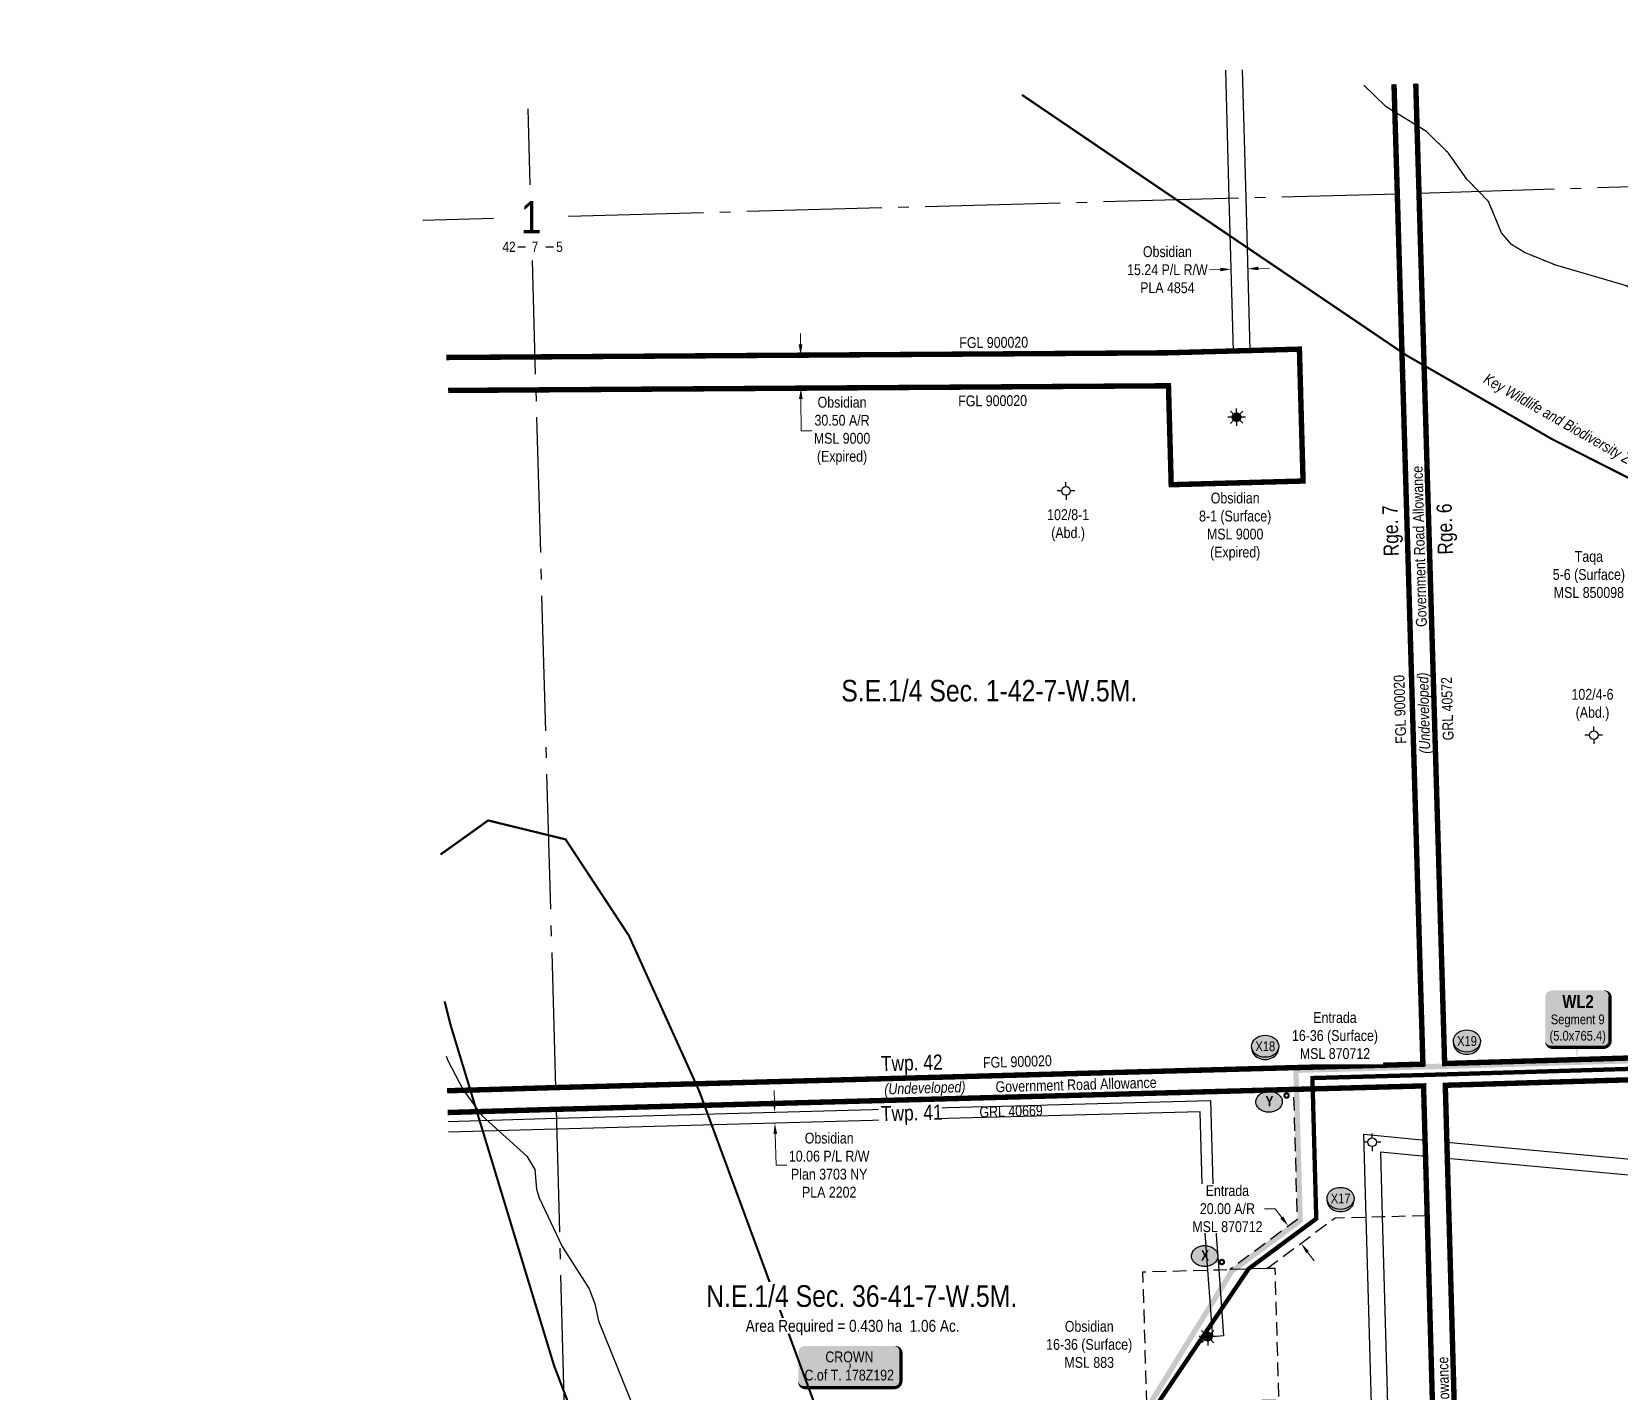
# Model space of a CAD drawing. Extents: x 632269 to 650517, y 5825252 to 5832959.
# Drawn here: x 643349 to 644818, y 5827547 to 5828805 of the extents above; entities that cross this region are included whole.
import ezdxf
from ezdxf.enums import TextEntityAlignment as Align

# ---------------------------------------------------------------- set-up
doc = ezdxf.new("R2010")
doc.units = 0
doc.header["$LTSCALE"] = 5
doc.header["$PDMODE"] = 35
doc.header["$PDSIZE"] = 10
for name, pattern in [('CENTERLINEX3', [5, 2.5, -1, 0.5, -1]), ('DASHDOT2', [12.7, 6.35, -3.175, 0, -3.175]), ('foc-ACCESSROAD', [3.75, 2.5, -1.25]), ('foc-QUARTERLINE', [33, 25, -3, 2, -3]), ('foc-WHEELTRACKS', [2, 0.4, -1.6])]:
    doc.linetypes.add(name, pattern=pattern)
doc.layers.get('Defpoints').update_dxf_attribs({"color": 9})
for name, color, linetype in [('10', 1, 'Continuous'), ('9', 3, 'Continuous'), ('AS-ROADS', 254, 'Continuous'), ('AS-WILDLIFE', 131, 'DASHDOT2'), ('C-RW', 13, 'Continuous'), ('C-SYMBOL', 7, 'Continuous'), ('C-WS', 13, 'foc-ACCESSROAD'), ('C-WS-S', 8, 'Continuous'), ('CG-NOTES', 7, 'Continuous'), ('D-TXT', 6, 'Continuous'), ('F-RW', 190, 'Continuous'), ('F-WS', 190, 'foc-ACCESSROAD'), ('F-WS-S', 8, 'Continuous'), ('GRL', 7, 'Continuous'), ('L-AREAREQUIRED', 7, 'Continuous'), ('L-ROAD-T', 7, 'Continuous'), ('L-SEC', 7, 'Continuous'), ('L-SECLBL', 7, 'Continuous'), ('L-SECQ', 8, 'foc-QUARTERLINE'), ('P-CROSSINGS', 250, 'Continuous'), ('P-PROPOSED-WL1', 10, 'Continuous'), ('P-STATION', 7, 'Continuous'), ('T-WATER', 160, 'Continuous'), ('T-WATER-P3', 160, 'foc-WHEELTRACKS')]:
    doc.layers.add(name, color=color, linetype=linetype)
doc.layers.add('AS-TRAPPER BOUNDARY', color=7, linetype='CENTERLINEX3', true_color=0xb85c00, transparency=0.6)
doc.layers.add('AS-TRAPPER-T', color=7, linetype='Continuous', true_color=0xc26100)
doc.layers.add('P-PROPOSED-WL4', color=7, linetype='Continuous', true_color=0x5b5bc8)
for name, color, linetype, lineweight in [('C-AR-T', 13, 'Continuous', 9), ('C-RW-T', 13, 'Continuous', 9), ('C-WS-T', 13, 'Continuous', 9), ('F-AR-T', 190, 'Continuous', 9), ('F-RW-T', 190, 'Continuous', 9), ('F-WS-T', 190, 'Continuous', 9), ('T-TEXT', 48, 'Continuous', 18)]:
    doc.layers.add(name, color=color, linetype=linetype, lineweight=lineweight)
doc.styles.add('100L', font='ARIALN.TTF', dxfattribs={"height": 11})
doc.styles.add('175L', font='ARIALN.TTF', dxfattribs={"height": 20})
doc.styles.add('240', font='ARIALN.TTF', dxfattribs={"height": 30})
doc.styles.add('80', font='ARIALN.TTF', dxfattribs={"height": 10})
doc.styles.add('80CG', font='ARIALN.TTF', dxfattribs={"height": 10})
doc.styles.add('80L', font='ARIALN.TTF', dxfattribs={"height": 10})
doc.styles.add('80LS', font='ARIALNI.TTF', dxfattribs={"height": 10})
doc.styles.add('BOLD', font='ARIALNB.TTF')
doc.styles.add('Crossing', font='ARIALN.TTF', dxfattribs={"height": 10})
doc.styles.add('foc-LtypeFont', font='ARIALN.TTF', dxfattribs={"height": 7.35})
doc.styles.add('SIMPLEX', font='ARIALN.TTF')
doc.linetypes.add('foc-TOPO-flowdirection-NOLINE', pattern='A,0,[">",foc-LtypeFont,S=0.3,R=0,X=0,Y=-0.945],-20,[">",foc-LtypeFont,S=0.3,R=0,X=0,Y=-0.945],0', length=20)
doc.dimstyles.new('Compass 5 000', dxfattribs={"dimscale": 5, "dimtxt": 9, "dimasz": 2, "dimexe": 0.2, "dimexo": 0.0625, "dimgap": 0.5, "dimtad": 0, "dimtih": 1, "dimtoh": 1, "dimzin": 0, "dimdsep": 46, "dimtxsty": '80CG', "dimcen": 0.1, "dimse1": 1, "dimse2": 1, "dimclrd": 256, "dimclrt": 256, "dimaunit": 1, "dimadec": 4, "dimazin": 0, "dimtfac": 0.06, "dimtofl": 0, "dimtmove": 0, "dimatfit": 1, "dimfxl": 0.2, "dimtolj": 1, "dimtzin": 0, "dimlwd": -1, "dimarcsym": 0})

# ---------------------------------------------------------------- blocks, each defined once
blk = doc.blocks.new('L-SECLBL')
at = {"layer": '9', "color": 7}
for p, q in [((-5.1, -27.8), (-12.3, -27.8)), ((20.7, -27.8), (13.5, -27.8))]:
    blk.add_line(p, q, dxfattribs=at)
at = {"layer": '10', "color": 2, "style": 'SIMPLEX'}
blk.add_attdef('SEC', text='', height=30, dxfattribs=at).set_placement((0, 0), align=Align.MIDDLE)
at = {"layer": '10', "color": 5, "style": '80L'}
blk.add_attdef('TWP', text='', height=9.5, dxfattribs=at).set_placement((-14.4, -27.4), align=Align.MIDDLE_RIGHT)
blk.add_attdef('RGE', text='', height=9.5, dxfattribs=at).set_placement((3.6, -27.4), align=Align.MIDDLE_CENTER)
blk.add_attdef('MER', text='', height=9.5, dxfattribs=at).set_placement((23.2, -27.4), align=Align.MIDDLE_LEFT)
blk = doc.blocks.new('*D521')
at = {"layer": 'C-AR-T', "transparency": 16777216}
for p, q in [((644059.8, 5828516.2), (644059.7, 5828526.2)), ((644060.1, 5828465.7), (644060.3, 5828436.2)), ((644060.3, 5828436.2), (644070.3, 5828436.2))]:
    blk.add_line(p, q, dxfattribs=at)
for points in [[(644061.5, 5828516.2), (644058.1, 5828516.2), (644059.9, 5828506.2)], [(644061.8, 5828465.7), (644058.4, 5828465.7), (644060.1, 5828475.7)]]:
    blk.add_solid(points, dxfattribs=at)
at = {"layer": 'Defpoints', "color": 0, "transparency": 16777216}
for p in [(644059.3, 5828506.2), (644059.5, 5828475.7), (644060.1, 5828475.7)]:
    blk.add_point(p, dxfattribs=at)
at = {"layer": 'C-AR-T', "transparency": 16777216, "insert": (644098.2, 5828436.2), "char_height": 10, "attachment_point": 5, "style": '80CG'}
blk.add_mtext('\\A1;Obsidian\\P30.50 A/R\\PMSL 9000\\P(Expired)', dxfattribs=at)
blk = doc.blocks.new('*D536')
at = {"layer": 'Defpoints', "color": 0, "transparency": 16777216}
for p in [(644500, 5827693), (644512, 5827676.9), (644522.8, 5827684.9)]:
    blk.add_point(p, dxfattribs=at)
at = {"layer": 'F-AR-T', "transparency": 16777216}
for p, q in [((644498.9, 5827717), (644488.9, 5827717)), ((644504.9, 5827709), (644498.9, 5827717)), ((644528.7, 5827676.8), (644534.7, 5827668.8))]:
    blk.add_line(p, q, dxfattribs=at)
for points in [[(644506.2, 5827710), (644503.5, 5827708), (644510.8, 5827701)], [(644530.1, 5827677.8), (644527.4, 5827675.9), (644522.8, 5827684.9)]]:
    blk.add_solid(points, dxfattribs=at)
at = {"layer": 'F-AR-T', "transparency": 16777216, "insert": (644454.6, 5827717), "char_height": 10, "attachment_point": 5, "style": '80CG', "bg_fill": 3, "box_fill_scale": 1.1, "bg_fill_color": 256, "bg_fill_true_color": 13158600, "bg_fill_transparency": 0}
blk.add_mtext('\\A1;Entrada\\P20.00 A/R\\PMSL 870712', dxfattribs=at)
blk = doc.blocks.new('*D577')
at = {"layer": 'C-RW-T', "transparency": 16777216}
for p, q in [((644035.6, 5827816.2), (644035.3, 5827826.2)), ((644036.4, 5827786.1), (644037.2, 5827757.2)), ((644037.2, 5827757.2), (644047.2, 5827757.2))]:
    blk.add_line(p, q, dxfattribs=at)
for points in [[(644037.3, 5827816.2), (644033.9, 5827816.1), (644035.9, 5827806.2)], [(644038.1, 5827786.2), (644034.8, 5827786.1), (644036.1, 5827796.1)]]:
    blk.add_solid(points, dxfattribs=at)
at = {"layer": 'Defpoints', "color": 0, "transparency": 16777216}
for p in [(644048.6, 5827806.5), (644036.1, 5827796.1), (644048.9, 5827796.5)]:
    blk.add_point(p, dxfattribs=at)
at = {"layer": 'C-RW-T', "transparency": 16777216, "insert": (644086.3, 5827757.2), "char_height": 10, "attachment_point": 5, "style": '80CG'}
blk.add_mtext('\\A1;Obsidian\\P10.06 P/L R/W\\PPlan 3703 NY\\PPLA 2202', dxfattribs=at)
blk = doc.blocks.new('*D579')
at = {"layer": 'C-RW-T', "transparency": 16777216}
for p, q in [((644448.1, 5828585.4), (644438.1, 5828585.2)), ((644483.4, 5828586.4), (644493.4, 5828586.7))]:
    blk.add_line(p, q, dxfattribs=at)
for points in [[(644448.1, 5828587.1), (644448.2, 5828583.8), (644458.1, 5828585.7)], [(644483.3, 5828588.1), (644483.4, 5828584.8), (644473.4, 5828586.1)]]:
    blk.add_solid(points, dxfattribs=at)
at = {"layer": 'Defpoints', "color": 0, "transparency": 16777216}
for p in [(644458.1, 5828585.7), (644458.2, 5828583.5), (644473.4, 5828583.9)]:
    blk.add_point(p, dxfattribs=at)
at = {"layer": 'C-RW-T', "transparency": 16777216, "insert": (644399.1, 5828585.2), "char_height": 10, "attachment_point": 5, "style": '80CG'}
blk.add_mtext('\\A1;Obsidian\\P15.24 P/L R/W\\PPLA 4854', dxfattribs=at)
blk = doc.blocks.new('*D680')
at = {"layer": 'Defpoints', "color": 0, "transparency": 16777216}
for p in [(644603.1, 5827523.6), (644588.1, 5827523.2), (644588.7, 5827504.2)]:
    blk.add_point(p, dxfattribs=at)
at = {"layer": 'F-RW-T', "transparency": 16777216}
for p, q in [((644578.7, 5827503.9), (644568.7, 5827503.6)), ((644613.7, 5827504.9), (644623.7, 5827505.2))]:
    blk.add_line(p, q, dxfattribs=at)
for points in [[(644578.6, 5827505.6), (644578.7, 5827502.3), (644588.7, 5827504.2)], [(644613.6, 5827506.6), (644613.7, 5827503.3), (644603.7, 5827504.6)]]:
    blk.add_solid(points, dxfattribs=at)
at = {"layer": 'F-RW-T', "transparency": 16777216, "insert": (644529.6, 5827503.6), "char_height": 10, "attachment_point": 5, "style": '80CG'}
blk.add_mtext('\\A1;Entrada\\P15.00 P/L R/W\\PPlan 882 0623\\PPLA 870891', dxfattribs=at)
blk = doc.blocks.new('GAS')
h = blk.add_hatch(color=255)
h.dxf.hatch_style = 1
edge = h.paths.add_edge_path()
edge.add_arc((0, 0), 0.9, 0, 360)
for p, q in [((-0.81, 0), (-1.62, 0)), ((-0.57, 0.57), (-1.14, 1.14)), ((0, 0.81), (0, 1.62)), ((0.57, 0.57), (1.14, 1.14)), ((1.62, 0), (0.81, 0)), ((-0.57, -0.57), (-1.14, -1.14)), ((0, -0.81), (0, -1.62)), ((1.14, -1.14), (0.57, -0.57))]:
    blk.add_line(p, q)
blk.add_circle((0, 0), 0.8)
blk = doc.blocks.new('GABD')
for p, q in [((-0.81, 0), (-1.62, 0)), ((0, 0.81), (0, 1.62)), ((1.62, 0), (0.81, 0)), ((0, -0.81), (0, -1.62))]:
    blk.add_line(p, q)
blk.add_circle((0, 0), 0.8)
blk = doc.blocks.new('label_road_undeveloped')
at = {"layer": 'L-ROAD-T', "style": '80L'}
blk.add_text('Government Road Allowance', height=10, dxfattribs=at).set_placement((0, 0), align=Align.MIDDLE_CENTER)
at = {"layer": 'T-TEXT', "style": '80LS'}
blk.add_text('(Undeveloped)', height=10, dxfattribs=at).set_placement((-154.2, 0), align=Align.MIDDLE_CENTER)
blk = doc.blocks.new('*U735')
h = blk.add_hatch(color=254)
edge = h.paths.add_edge_path()
edge.add_line((-24, -34.1), (24, -34.1))
edge.add_arc((24, -28.1), 6, 270, 360)
edge.add_line((30, -28.1), (30, 12.5))
edge.add_arc((24, 12.5), 6, 0, 90)
edge.add_line((24, 18.5), (-24, 18.5))
edge.add_arc((-24, 12.5), 6, 90, 180)
edge.add_line((-30, 12.5), (-30, -28.1))
edge.add_arc((-24, -28.1), 6, 180, 270)
at = {"layer": 'P-PROPOSED-WL4', "flags": 128}
blk.add_lwpolyline([(-24, -34.1, 3, 3, 0), (24, -34.1, 3, 3, 0.414214), (30, -28.1, 3, 3, 0), (30, 12.5, 3, 0, 0.414214), (24, 18.5, 0, 0, 0), (-24, 18.5, 0, 0, 0.414214), (-30, 12.5, 0, 0, 0), (-30, -28.1, 0, 3, 0.414214)], format="xyseb", close=True, dxfattribs=at)
blk.add_lwpolyline([(-0.8, -45.5, 0, 7.5, 0), (0, 0, 0, 0, 0)], format="xyseb", dxfattribs=at)
at = {"layer": 'P-PROPOSED-WL4'}
for tag, p, height, style in [('TEMP_AREA_W1_001', (-9.2, 2.2), 12, 'BOLD'), ('ENTER_TEXT_001', (-30.7, -12.9), 9, '80')]:
    blk.add_attdef(tag, p, '', height=height, dxfattribs=dict(at, style=style))
blk = doc.blocks.new('AA')
at = {"const_width": 4}
blk.add_lwpolyline([(-1, 0, 1), (1, 0, 1)], format="xyb", close=True, dxfattribs=at)
blk.add_circle((0, 0), 2)
blk = doc.blocks.new('Route_Letters')
h = blk.add_hatch(color=255)
h.dxf.hatch_style = 1
edge = h.paths.add_edge_path()
edge.add_ellipse((-0.1, 0.5), major_axis=(-12, 0), ratio=0.789318, start_angle=0, end_angle=360)
at = {"color": 5}
blk.add_open_spline([(-12.3, 0.5), (-12.3, -0.3), (-12.2, -1), (-11.7, -2.8), (-11.1, -3.9), (-9.6, -5.8), (-8.5, -6.7), (-6.2, -8), (-4.9, -8.5), (-2.1, -9.2), (-0.7, -9.3), (2.2, -9.1), (3.6, -8.8), (6.3, -7.9), (7.5, -7.2), (9.5, -5.6), (10.4, -4.6), (11.6, -2.5), (12, -1.4), (12.2, 0.9), (12, 2.1), (11.2, 4.3), (10.5, 5.4), (8.8, 7.2), (7.7, 8), (5.3, 9.2), (3.9, 9.7), (1.1, 10.2), (-0.4, 10.2), (-3.2, 9.9), (-4.6, 9.6), (-7.2, 8.5), (-8.3, 7.7), (-10.2, 6), (-11, 5), (-12, 2.9), (-12.3, 1.7), (-12.3, 0.5), (-12.3, 0.5), (-12.3, 0.5)], degree=3, knots=[0, 0, 0, 0, 0.219529, 0.219529, 0.575727, 0.575727, 0.931924, 0.931924, 1.288121, 1.288121, 1.644318, 1.644318, 2.000515, 2.000515, 2.356712, 2.356712, 2.712909, 2.712909, 3.069107, 3.069107, 3.425304, 3.425304, 3.781501, 3.781501, 4.137698, 4.137698, 4.493895, 4.493895, 4.850092, 4.850092, 5.20629, 5.20629, 5.562487, 5.562487, 5.918684, 5.918684, 6.274881, 6.274881, 6.283185, 6.283185, 6.283185, 6.283185], dxfattribs=at)
at = {"color": 14, "style": 'BOLD'}
blk.add_attdef('A', text='', height=9.5, dxfattribs=at).set_placement((0.2, 1), align=Align.MIDDLE)
blk = doc.blocks.new('*U778')
h = blk.add_hatch(color=59)
edge = h.paths.add_edge_path()
edge.add_line((-41.5, -20), (41.5, -20))
edge.add_arc((41.5, -14), 6, 270, 360)
edge.add_line((47.5, -14), (47.5, 12.5))
edge.add_arc((41.5, 12.5), 6, 0, 90)
edge.add_line((41.5, 18.5), (-41.5, 18.5))
edge.add_arc((-41.5, 12.5), 6, 90, 180)
edge.add_line((-47.5, 12.5), (-47.5, -14))
edge.add_arc((-41.5, -14), 6, 180, 270)
at = {"color": 1, "flags": 128}
blk.add_lwpolyline([(-41.5, -20, 3, 3, 0), (41.5, -20, 3, 3, 0.414214), (47.5, -14, 3, 3, 0), (47.5, 12.5, 3, 0, 0.414214), (41.5, 18.5, 0, 0, 0), (-41.5, 18.5, 0, 0, 0.414214), (-47.5, 12.5, 0, 0, 0), (-47.5, -14, 0, 3, 0.414214)], format="xyseb", close=True, dxfattribs=at)
blk.add_lwpolyline([(1.3, -0.1, 0, 7.5, 0), (0, 0, 0, 0, 0)], format="xyseb", dxfattribs=at)
at = {"color": 1, "style": '80'}
blk.add_attdef('ENTER_TEXT_001', (-37, -5), '', height=10, dxfattribs=at)
blk = doc.blocks.new('xing2')
h = blk.add_hatch(color=50)
h.dxf.hatch_style = 1
edge = h.paths.add_edge_path()
edge.add_ellipse((0, 0), major_axis=(-12.5, 0), ratio=0.816297, start_angle=0, end_angle=360)
h = blk.add_hatch(color=250)
h.dxf.hatch_style = 1
edge = h.paths.add_edge_path()
edge.add_ellipse((0, -2), major_axis=(-12.5, 0), ratio=0.816297, start_angle=0, end_angle=180)
edge.add_line((12.5, -2), (12.5, 0))
edge.add_ellipse((0, 0), major_axis=(-12.5, 0), ratio=0.816297, start_angle=0, end_angle=180, ccw=False)
edge.add_line((-12.5, 0), (-12.5, -2))
at = {"color": 250}
blk.add_ellipse((0, 0), major_axis=(-12.5, 0), ratio=0.816297, dxfattribs=at)
blk.add_ellipse((0, -2), major_axis=(-12.5, 0), ratio=0.816297, start_param=0, end_param=3.141593, dxfattribs=at)
at = {"color": 250, "style": 'Crossing'}
blk.add_attdef('CROSSING', text='', height=9, dxfattribs=at).set_placement((0.1, 0), align=Align.MIDDLE_CENTER)
at = {"color": 250, "style": 'Crossing', "flags": 1}
for tag, p in [('OWNER', (0.1, -12.5)), ('DESCRIPTION', (0.1, -25.8)), ('LOCATION', (0.1, -39.3)), ('DWG_REF', (0.1, -52.8))]:
    blk.add_attdef(tag, text='', height=9, dxfattribs=at).set_placement(p, align=Align.MIDDLE_CENTER)

msp = doc.modelspace()

# ---------------------------------------------------------------- hatches: boundary and pattern name
at = {"layer": 'P-PROPOSED-WL1', "linetype": 'Continuous'}
h = msp.add_hatch(color=256, dxfattribs=at)
h.dxf.hatch_style = 1
h.paths.add_polyline_path([(644520.969, 5827827.441), (644524.406, 5827704.81), (644460.493, 5827657.44), (644450.878, 5827641.863), (644421.312, 5827593.961), (644385.075, 5827535.253), (644393.282, 5827251.048), (644393.641, 5827238.373), (644393.752, 5827234.538), (644399.871, 5827021.852), (644400.703, 5826993.461), (644401.129, 5826978.416), (644401.454, 5826967.154), (644402.835, 5826920.264), (644404.129, 5826874.559), (644407.111, 5826767.698), (644396.071, 5826767.476), (643862.59, 5826756.773), (643799.168, 5826755.5), (643782.797, 5826755.172), (643603.175, 5826751.569), (643072.805, 5826191.024), (643072.62, 5826198.101), (643600.982, 5826756.524), (643782.697, 5826760.169), (643799.067, 5826760.497), (643862.49, 5826761.77), (644395.971, 5826772.474), (644401.974, 5826772.594), (644399.132, 5826874.42), (644397.838, 5826920.12), (644396.458, 5826967.007), (644396.132, 5826978.271), (644395.707, 5826993.317), (644394.874, 5827021.705), (644388.756, 5827234.394), (644388.645, 5827238.228), (644388.286, 5827250.907), (644380.035, 5827536.604), (644417.259, 5827596.912), (644446.658, 5827644.543), (644456.744, 5827660.884), (644519.337, 5827707.274), (644515.973, 5827827.297)])
at = {"layer": 'P-PROPOSED-WL4', "linetype": 'Continuous'}
h = msp.add_hatch(color=256, dxfattribs=at)
h.dxf.hatch_style = 1
h.paths.add_polyline_path([(645265.264, 5827864.36), (644655.672, 5827846.257), (644635.606, 5827845.66), (644520.545, 5827842.553), (644520.969, 5827827.441), (644515.973, 5827827.297), (644515.409, 5827847.415), (644635.465, 5827850.657), (644655.524, 5827851.253), (645265.119, 5827869.374)])

# ---------------------------------------------------------------- linework, layer by layer
at = {"layer": 'AS-ROADS', "const_width": 3.999, "flags": 128}
msp.add_lwpolyline([(646250.046, 5828530.384), (646229.766, 5828530.706), (646078.659, 5828527.8), (645977.493, 5828531.572), (645273.947, 5828498.577), (645253.419, 5828415.604), (645269.568, 5827859.442), (644635.722, 5827840.6), (644533.25, 5827837.825), (644536.772, 5827707.745), (644474.225, 5827661.409), (644390.099, 5827536.894), (644409.185, 5826874.702), (644412.309, 5826762.743), (644396.172, 5826762.419), (643862.692, 5826751.716), (643799.269, 5826750.442), (643782.899, 5826750.114), (643722.317, 5826748.879), (643604.539, 5826745.622), (643057.303, 5826167.253)], dxfattribs=at)
at = {"layer": 'AS-TRAPPER BOUNDARY', "const_width": 4.998, "flags": 128}
for points in [[(643733.905, 5828473.605), (643815.175, 5828474.132), (644400.095, 5828477.927), (644402.627, 5828386.463), (644524.58, 5828389.838), (644521.203, 5828511.791), (644399.573, 5828508.425), (643814.309, 5828504.626), (643732.241, 5828504.093)], [(644702.324, 5826226.361), (644678.566, 5827030.148), (644656.117, 5827831.111), (645256.902, 5827848.991), (645259.803, 5827749.079)]]:
    msp.add_lwpolyline(points, dxfattribs=at)
at = {"layer": 'AS-WILDLIFE', "const_width": 1.999, "flags": 128}
for points in [[(644852.69, 5828763.7), (644857.313, 5828742), (644867.938, 5828691.5), (644866.125, 5828594.5), (645045.312, 5828402), (645045.937, 5828400.5), (645072.75, 5828341.5), (645075.5, 5828324.5), (645079.188, 5828301.5), (645049.75, 5828270), (645039.375, 5828276.5), (644972, 5828318.5), (644755, 5828428.5), (644620.312, 5828506), (644396.375, 5828657.5), (644264.646, 5828746.909)], [(643726.84, 5828044.509), (643741.563, 5828055), (643770.875, 5828076), (643842.5, 5828058.5), (643901.062, 5827969.5), (643963.75, 5827831), (643966.375, 5827825), (644071.5, 5827540), (644168.312, 5827361.5), (644383.937, 5827005.5), (644414.187, 5826955.5), (644674.813, 5826565), (644776.041, 5826436.114)], [(644664.816, 5826125.204), (644661.5, 5826165), (644572.688, 5826247.5), (644494.75, 5826305.5), (644307.562, 5826617.5), (644225.688, 5826753), (644157.937, 5826865.5), (644023.875, 5827098.5), (643994.062, 5827166.5), (643936.625, 5827297.5), (643831.813, 5827572), (643735.937, 5827887.5), (643730.631, 5827908.724)]]:
    msp.add_lwpolyline(points, dxfattribs=at)
at = {"layer": 'C-RW'}
for points in [[(644468.285, 5828770.111), (644471.562, 5828651.744), (644475.471, 5828510.525), (644460.226, 5828510.103), (644456.317, 5828651.33), (644453.041, 5828769.675)], [(643733.937, 5827797.7), (643833.668, 5827800.647), (643834.309, 5827800.665), (644148.749, 5827809.238), (644439.103, 5827816.973), (644441.46, 5827729.012), (644446.526, 5827660.571), (644451.056, 5827599.372), (644441.03, 5827598.633), (644436.47, 5827660.281), (644431.421, 5827728.526), (644429.322, 5827806.655), (644149.021, 5827799.19), (643834.582, 5827790.615), (643833.945, 5827790.598), (643734.215, 5827787.651)]]:
    msp.add_lwpolyline(points, dxfattribs=at)
at = {"layer": 'C-WS', "flags": 128}
msp.add_lwpolyline([(643732.241, 5828504.093), (643814.309, 5828504.626), (644399.573, 5828508.425), (644460.226, 5828510.103), (644475.471, 5828510.525), (644521.203, 5828511.791), (644524.58, 5828389.838), (644402.627, 5828386.463), (644400.095, 5828477.927), (644259.001, 5828477.005), (644238.931, 5828476.875), (643815.175, 5828474.132), (643733.905, 5828473.605)], dxfattribs=at)
msp.add_lwpolyline([(644492.084, 5827662.074), (644498.47, 5827662.068), (644501.985, 5827540.119), (644400.16, 5827537.184), (644407.59, 5827279.419), (644407.944, 5827266.834), (644408.286, 5827254.137), (644408.505, 5827246.458), (644414.86, 5827022.303), (644416.211, 5826980.278), (644419.245, 5826874.984), (644399.132, 5826874.42), (644397.838, 5826920.12), (644397.046, 5826947.002), (644396.458, 5826967.007), (644396.135, 5826978.271), (644395.707, 5826993.317), (644394.874, 5827021.706), (644388.756, 5827234.394), (644388.645, 5827238.228), (644388.286, 5827250.907), (644380.035, 5827536.604), (644376.521, 5827658.554), (644436.47, 5827660.281), (644446.526, 5827660.571), (644456.744, 5827660.884), (644491.705, 5827661.935), (644492.084, 5827662.074)], close=True, dxfattribs=at)
at = {"layer": 'F-RW'}
for points in [[(644590.864, 5827427.923), (644582.851, 5827708.989), (644580.661, 5827785.8), (644637.41, 5827780.496), (644637.41, 5827780.496), (644637.834, 5827765.396), (644596.133, 5827769.294), (644597.841, 5827709.394), (644605.886, 5827427.228)], [(644922.926, 5827739.065), (644658.005, 5827763.535), (644657.582, 5827778.632), (645001.436, 5827746.872), (645015.796, 5827745.545), (645024.507, 5827744.74), (645046.261, 5827742.731)]]:
    msp.add_lwpolyline(points, dxfattribs=at)
at = {"layer": 'F-WS', "flags": 128}
msp.add_lwpolyline([(644637.834, 5827765.396), (644639.372, 5827710.515), (644597.841, 5827709.394), (644582.851, 5827708.989), (644554.208, 5827708.215), (644492.084, 5827662.074), (644491.705, 5827661.935), (644456.744, 5827660.884), (644519.337, 5827707.274), (644515.973, 5827827.297), (644636.008, 5827830.547), (644637.41, 5827780.496), (644637.834, 5827765.396)], close=True, dxfattribs=at)
at = {"layer": 'L-SEC'}
for p, q in [((644608.7, 5828756.733), (644611.728, 5828655.552)), ((644628.808, 5828757.307), (644631.836, 5828656.154)), ((644611.728, 5828655.552), (644635.416, 5827850.655)), ((644631.836, 5828656.144), (644655.524, 5827851.253)), ((644655.524, 5827851.253), (645457.516, 5827875.094)), ((643833.543, 5827829.004), (644635.465, 5827850.657)), ((644635.41, 5827850.655), (644635.437, 5827850.656)), ((644656.116, 5827831.145), (645458.114, 5827854.986)), ((643732.94, 5827826.05), (643833.495, 5827829.003)), ((643834.086, 5827808.895), (644636.008, 5827830.547)), ((644636.008, 5827830.547), (644658.457, 5827029.585)), ((644656.116, 5827831.145), (644656.116, 5827831.139)), ((644656.117, 5827831.111), (644678.566, 5827030.148)), ((643733.502, 5827805.941), (643834.086, 5827808.895))]:
    msp.add_line(p, q, dxfattribs=at)
at = {"layer": 'L-SECQ'}
for p, q in [((643809.797, 5828663.825), (643807.805, 5828733.864)), ((644631.836, 5828656.144), (645400.102, 5828679.338)), ((643845.132, 5828634.78), (644611.728, 5828655.552)), ((643710.458, 5828631.131), (643775.897, 5828632.904)), ((643833.543, 5827829.004), (643811.787, 5828593.877)), ((643855.061, 5827035.62), (643834.086, 5827808.895))]:
    msp.add_line(p, q, dxfattribs=at)
at = {"layer": 'T-WATER', "flags": 128}
msp.add_lwpolyline([(643732.043, 5827858.193), (643733.503, 5827853.981), (643747.65, 5827826.829), (643765.168, 5827803.168), (643806.73, 5827765.712), (643814.088, 5827753.349), (643815.738, 5827735.187), (643817.961, 5827727.093), (643839.214, 5827682.187), (643864.233, 5827643.031), (643869.635, 5827629.016), (643872.795, 5827613.431), (643902.151, 5827540.985)], dxfattribs=at)
at = {"layer": 'T-WATER', "linetype": 'foc-TOPO-flowdirection-NOLINE', "flags": 128}
msp.add_lwpolyline([(643732.043, 5827858.193), (643733.503, 5827853.981), (643747.65, 5827826.829), (643765.168, 5827803.168), (643806.73, 5827765.712), (643814.088, 5827753.349), (643815.738, 5827735.187), (643817.961, 5827727.093), (643839.214, 5827682.187), (643864.233, 5827643.031), (643869.635, 5827629.016), (643872.795, 5827613.431), (643902.151, 5827540.985), (643922.349, 5827497.004), (643954.388, 5827447.441), (643970.891, 5827404.017), (643972.693, 5827387.981), (643976.87, 5827370.276), (643995.824, 5827346.688), (644010.763, 5827321.34), (644031.066, 5827301.637), (644061.99, 5827250.481), (644068.138, 5827234.63), (644091.058, 5827195.737), (644121.809, 5827165.191), (644156.065, 5827097.67), (644161.714, 5827064.987), (644170.333, 5827031.795), (644190.535, 5826987.278), (644205.112, 5826960.491), (644236.285, 5826929.88), (644244.567, 5826917.48), (644250.462, 5826903.69), (644265.338, 5826857.381), (644267.188, 5826841.312), (644296.459, 5826785.307), (644307.263, 5826756.281), (644305.112, 5826740.677), (644322.768, 5826698.089), (644337.732, 5826672.577), (644347.521, 5826661.676), (644369.81, 5826643.594), (644379.056, 5826631.913), (644394.61, 5826606.529), (644426.905, 5826538.243), (644426.917, 5826522.879), (644430.539, 5826507.612), (644437.274, 5826492.509), (644439.227, 5826477.348), (644433.453, 5826464.934), (644443.907, 5826453.636), (644457.178, 5826422.342), (644460.006, 5826407.599), (644477.39, 5826383.637), (644487.3, 5826373.395), (644497.79, 5826348.836), (644543.712, 5826337.662), (644580.609, 5826336.827), (644598.969, 5826341.373), (644626.026, 5826355.635), (644654.596, 5826366.614), (644671.039, 5826368.002), (644688.854, 5826363.207), (644702.076, 5826354.356), (644712.712, 5826344.656), (644720.935, 5826332.13), (644726.884, 5826318.358), (644730.817, 5826303.313), (644753.422, 5826263.094), (644756.37, 5826247.742), (644756.796, 5826229.891), (644760.987, 5826208.696), (644759.994, 5826128.029)], dxfattribs=at)
at = {"layer": 'T-WATER-P3', "flags": 128}
msp.add_lwpolyline([(645260.451, 5827995.287), (645255.786, 5828006.299), (645247.01, 5828016.098), (645239.972, 5828029.317), (645212.688, 5828063.945), (645174.199, 5828125.488), (645153.595, 5828166.78), (645147.316, 5828199.353), (645134.986, 5828228.088), (645126.837, 5828241.231), (645116.899, 5828273.454), (645104.308, 5828302.184), (645071.156, 5828350.632), (645060.928, 5828362.117), (645053.763, 5828374.879), (645045.649, 5828407.903), (645039.724, 5828420.996), (645031.261, 5828432.495), (645020.787, 5828442.093), (644966.301, 5828468.59), (644945.801, 5828488.955), (644933.507, 5828497.161), (644891.181, 5828515.78), (644854.819, 5828540.792), (644836.141, 5828562.285), (644823.718, 5828570.293), (644758.373, 5828589.313), (644729.245, 5828601.178), (644717.218, 5828608.666), (644708.042, 5828619.443), (644696.169, 5828648.38), (644676.059, 5828669.008), (644659.191, 5828692.933), (644638.628, 5828712.972), (644601.369, 5828735.818), (644580.855, 5828755.938)], dxfattribs=at)
at = {"layer": 'T-WATER-P3', "linetype": 'foc-TOPO-flowdirection-NOLINE', "flags": 128}
msp.add_lwpolyline([(645260.451, 5827995.287), (645255.786, 5828006.299), (645247.01, 5828016.098), (645239.972, 5828029.317), (645212.688, 5828063.945), (645174.199, 5828125.488), (645153.595, 5828166.78), (645147.316, 5828199.353), (645134.986, 5828228.088), (645126.837, 5828241.231), (645116.899, 5828273.454), (645104.308, 5828302.184), (645071.156, 5828350.632), (645060.928, 5828362.117), (645053.763, 5828374.879), (645045.649, 5828407.903), (645039.724, 5828420.996), (645031.261, 5828432.495), (645020.787, 5828442.093), (644966.301, 5828468.59), (644945.801, 5828488.955), (644933.507, 5828497.161), (644891.181, 5828515.78), (644854.819, 5828540.792), (644836.141, 5828562.285), (644823.718, 5828570.293), (644758.373, 5828589.313), (644729.245, 5828601.178), (644717.218, 5828608.666), (644708.042, 5828619.443), (644696.169, 5828648.38), (644676.059, 5828669.008), (644659.191, 5828692.933), (644638.628, 5828712.972), (644601.369, 5828735.818), (644580.855, 5828755.938)], dxfattribs=at)

# ---------------------------------------------------------------- block references
ref = msp.add_blockref('*U778', (644105.151, 5827571.577), dxfattribs=dict(xscale=0.999675, yscale=0.999675, zscale=0.999675))
ref.add_attrib('ENTER_TEXT_001', 'CROWN', (644082.751, 5827574.998), dxfattribs={"color": 1, "height": 9.9968, "style": '80'})
ref.add_attrib('ENTER_TEXT_002', 'C.of T. 178Z192', (644063.453, 5827558.159), dxfattribs={"color": 1, "height": 9.99675, "style": '80'})
at = {"layer": 'C-WS-S', "xscale": 4.998345000000032, "yscale": 4.998345000000032, "zscale": 4.998345000000032, "rotation": 0.08236396073204832}
for p in [(644463.103, 5828448.896), (644436.441, 5827598.693)]:
    msp.add_blockref('GAS', p, dxfattribs=at)
at = {"layer": 'CG-NOTES'}
ref = msp.add_blockref('*U735', (644778.566, 5827900.342), dxfattribs=dict(at, xscale=0.9993741078217456, yscale=0.9993741078217456, zscale=0.9993741078217456))
ref.add_attrib('TEMP_AREA_W1_001', 'WL2', (644764.389, 5827902.584), dxfattribs={"layer": 'P-PROPOSED-WL4', "height": 11.9925, "style": 'BOLD'})
ref.add_attrib('ENTER_TEXT_001', 'Segment 9', (644753.669, 5827887.554), dxfattribs={"layer": 'P-PROPOSED-WL4', "height": 8.9944, "style": '80'})
ref.add_attrib('ENTER_TEXT_002', '(5.0x765.4)', (644752.524, 5827872.41), dxfattribs={"layer": 'P-PROPOSED-WL4', "height": 8.99437, "style": '80'})
at = {"layer": 'F-WS-S', "xscale": 4.998345000000032, "yscale": 4.998345000000032, "zscale": 4.998345000000032, "rotation": 0.08236396073204832}
for p in [(644305.323, 5828380.673), (644793.375, 5828154.906), (644588.438, 5827778.392)]:
    msp.add_blockref('GABD', p, dxfattribs=at)
at = {"layer": 'L-ROAD-T', "rotation": 91.53707647304364}
msp.add_blockref('label_road_undeveloped', (644655.74, 5827505.657), dxfattribs=at)
at = {"layer": 'L-SECLBL'}
msp.add_blockref('L-SECLBL', (643810.65, 5828633.845), dxfattribs=at).add_auto_attribs({'SEC': '1', 'TWP': '42', 'RGE': '7', 'MER': '5'})
at = {"layer": 'P-CROSSINGS', "color": 4, "xscale": 0.999675, "yscale": 0.999675, "zscale": 0.999675}
for p, values in [((644489.519, 5827867.194), {'CROSSING': 'X18'}), ((644676.064, 5827872.046), {'CROSSING': 'X19'}), ((644559.235, 5827726.557), {'CROSSING': 'X17'})]:
    msp.add_blockref('xing2', p, dxfattribs=at).add_auto_attribs(values)
at = {"layer": 'P-STATION'}
ref = msp.add_blockref('Route_Letters', (644493.254, 5827815.394), dxfattribs=dict(at, xscale=0.9993181160249874, yscale=0.9993181160249874, zscale=0.9993181160249874))
ref.add_attrib('A', 'Y', dxfattribs={"layer": '0', "color": 170, "height": 9.494, "style": 'BOLD'}).set_placement((644493.478, 5827816.368), align=Align.MIDDLE)
at = {"layer": 'P-STATION', "xscale": 0.9993181160249874, "yscale": 0.9993181160249874, "zscale": 0.9993181160249874}
msp.add_blockref('AA', (644509.328, 5827821.591), dxfattribs=at)

# ---------------------------------------------------------------- texts
at = {"layer": 'AS-WILDLIFE', "insert": (644790.198, 5828428.598), "char_height": 9.99675, "attachment_point": 5, "rotation": 330.344263, "style": '240'}
msp.add_mtext_dynamic_manual_height_columns('{\\fArial Narrow|b0|i1|c0|p34;Key Wildlife and Biodiversity Zone Boundary}', width=226.14517, gutter_width=44.985, heights=[0], dxfattribs=at)
at = {"layer": 'C-SYMBOL', "color": 3, "style": '175L'}
msp.add_text('S.E.1/4 Sec. 1-42-7-W.5M.', height=19.9935, dxfattribs=at).set_placement((644234.312, 5828180.005), align=Align.BOTTOM_CENTER)
at = {"layer": 'D-TXT', "color": 3, "char_height": 14, "attachment_point": 1, "style": '80L'}
for s, width, insert, rotation in [('Rge. 7', 46.6666, (644599.134, 5828320.061), 91.571489), ('Rge. 6', 46.63795, (644649.276, 5828321.6), 91.571489), ('Twp. 42', 56.34055, (644133.983, 5827858.045), 1.613644)]:
    msp.add_mtext_dynamic_manual_height_columns(s, width=width, gutter_width=47.5, heights=[0], dxfattribs=dict(at, insert=insert, rotation=rotation))

# ---------------------------------------------------------------- dimensions: what is measured, and where the dimension line sits
at = {"layer": 'C-AR-T', "color": 3}
dim = msp.add_linear_dim(base=(644060.052, 5828475.717), p1=(644059.29, 5828506.216), p2=(644059.487, 5828475.714), angle=270.370836, text='Obsidian\\P30.50 A/R\\PMSL 9000\\P(Expired)', dimstyle='Compass 5 000', dxfattribs=at)
dim.commit()
dim.dimension.update_dxf_attribs({"geometry": '*D521', "text_midpoint": (644098.21, 5828436.233), "dimtype": 161})
at = {"layer": 'C-RW-T'}
dim = msp.add_aligned_dim(p1=(644473.44, 5828583.888), p2=(644458.196, 5828583.466), distance=-2.254, text='Obsidian\\P15.24 P/L R/W\\PPLA 4854', dimstyle='Compass 5 000', dxfattribs=at)
dim.commit()
dim.dimension.update_dxf_attribs({"geometry": '*D579', "text_midpoint": (644399.058, 5828585.166)})
dim = msp.add_linear_dim(base=(644036.144, 5827796.111), p1=(644048.617, 5827806.508), p2=(644048.891, 5827796.459), angle=271.562131, text='Obsidian\\P10.06 P/L R/W\\PPlan 3703 NY\\PPLA 2202', dimstyle='Compass 5 000', dxfattribs=at)
dim.commit()
dim.dimension.update_dxf_attribs({"geometry": '*D577', "text_midpoint": (644086.288, 5827757.179), "dimtype": 161})
at = {"layer": 'F-RW-T'}
dim = msp.add_linear_dim(base=(644588.689, 5827504.207), p1=(644603.138, 5827523.594), p2=(644588.149, 5827523.167), angle=181.632905, text='Entrada\\P15.00 P/L R/W\\PPlan 882 0623\\PPLA 870891', dimstyle='Compass 5 000', dxfattribs=at)
dim.commit()
dim.dimension.update_dxf_attribs({"geometry": '*D680', "text_midpoint": (644529.615, 5827503.637), "dimtype": 161})

# ---------------------------------------------------------------- next in the draw order: texts
at = {"layer": 'C-SYMBOL', "color": 3, "insert": (644116.346, 5827646.23), "char_height": 19.9935, "width": 289.13485, "attachment_point": 2, "style": '175L', "bg_fill": 3, "box_fill_scale": 1.15, "bg_fill_color": 256, "bg_fill_true_color": 256, "bg_fill_transparency": 0}
msp.add_mtext('N.E.1/4 Sec. 36-41-7-W.5M.', dxfattribs=at)
at = {"layer": 'L-AREAREQUIRED', "color": 5, "insert": (644107.997, 5827614.156), "char_height": 10.99643, "width": 198.86502, "attachment_point": 2, "style": '100L', "bg_fill": 3, "box_fill_scale": 1.15, "bg_fill_color": 256, "bg_fill_true_color": 256, "bg_fill_transparency": 0}
msp.add_mtext('Area Required = 0.430 ha  1.06 Ac.', dxfattribs=at)
at = {"layer": 'L-ROAD-T', "insert": (644314.457, 5827836.729), "char_height": 9.99675, "width": 150.28215, "attachment_point": 2, "rotation": 1.603781, "style": '80L', "bg_fill": 3, "box_fill_scale": 1, "bg_fill_color": 256, "bg_fill_transparency": 0}
msp.add_mtext('Government Road Allowance', dxfattribs=at)

# ---------------------------------------------------------------- next in the draw order: linework, layer by layer
at = {"layer": 'AS-TRAPPER BOUNDARY', "const_width": 4.998, "flags": 128}
for points in [[(643732.94, 5827826.05), (643833.543, 5827829.004), (644635.416, 5827850.655), (644611.728, 5828655.552), (644608.7, 5828756.733)], [(643733.502, 5827805.941), (643834.086, 5827808.895), (644636.008, 5827830.547), (644658.457, 5827029.585), (644682.216, 5826225.763), (643877.676, 5826201.883)]]:
    msp.add_lwpolyline(points, dxfattribs=at)

# ---------------------------------------------------------------- next in the draw order: texts
at = {"layer": 'AS-TRAPPER-T', "char_height": 9.99669, "attachment_point": 5, "style": '80CG', "bg_fill": 3, "box_fill_scale": 1.15, "bg_fill_color": 256, "bg_fill_true_color": 256, "bg_fill_transparency": 0}
for s, insert, width, rotation in [('\\A1;FGL 900020', (644238.478, 5828517.946), 63.21004, 0.371752), ('\\A1;FGL 900020', (644237.48, 5828464.04), 63.21004, 0.371752), ('\\A1;FGL 900020', (644614.262, 5828178.733), 63.21004, 91.685699), ('\\A1;FGL 900020', (644260.354, 5827852.954), 63.21004, 1.709358), ('\\A1;GRL 40669', (644254.536, 5827807.037), 58.10941, 1.546479)]:
    msp.add_mtext(s, dxfattribs=dict(at, insert=insert, width=width, rotation=rotation))
at = {"layer": 'C-WS-T', "insert": (644461.795, 5828347.635), "char_height": 9.99669, "width": 66.23769, "attachment_point": 5, "style": '80CG', "bg_fill": 2}
msp.add_mtext('\\A1;Obsidian\\P8-1 (Surface)\\PMSL 9000\\P(Expired)', dxfattribs=at)
at = {"layer": 'F-WS-S', "insert": (644307.28, 5828348.903), "char_height": 9.99669, "width": 36.82041, "attachment_point": 5, "style": '80CG', "bg_fill": 2}
msp.add_mtext('\\A1;102/8-1\\P(Abd.)', dxfattribs=at)
at = {"layer": 'F-WS-T', "insert": (644554.091, 5827877.032), "char_height": 9.99669, "width": 78.97562, "attachment_point": 5, "style": '80CG', "bg_fill": 2}
msp.add_mtext('\\A1;Entrada\\P16-36 (Surface)\\PMSL 870712', dxfattribs=at)

# ---------------------------------------------------------------- next in the draw order: linework, layer by layer
at = {"layer": 'AS-TRAPPER BOUNDARY', "const_width": 4.998, "flags": 128}
msp.add_lwpolyline([(644628.808, 5828757.307), (644655.524, 5827851.253), (645457.548, 5827875.09), (646259.174, 5827898.926), (646221.37, 5828704.132), (646220.819, 5828802.765)], dxfattribs=at)
at = {"layer": 'C-RW'}
msp.add_lwpolyline([(643733.937, 5827797.7), (643833.668, 5827800.647), (643834.309, 5827800.665), (644148.749, 5827809.238), (644439.103, 5827816.973), (644441.46, 5827729.012), (644446.526, 5827660.571), (644451.056, 5827599.372), (644441.03, 5827598.633), (644436.47, 5827660.281), (644431.421, 5827728.526), (644429.322, 5827806.655), (644149.021, 5827799.19), (643834.582, 5827790.615), (643833.945, 5827790.598), (643734.215, 5827787.651)], dxfattribs=at)
at = {"layer": 'GRL'}
msp.add_lwpolyline([(643733.709, 5827805.941), (643834.086, 5827808.895), (644515.973, 5827827.297), (644636.008, 5827830.547), (644637.41, 5827780.496), (644637.834, 5827765.396), (644639.372, 5827710.515), (644646.392, 5827460.055), (644646.747, 5827447.402), (644646.962, 5827439.711), (644658.457, 5827029.585), (644664.641, 5826820.397), (644665.235, 5826800.272), (644682.216, 5826225.763), (643877.676, 5826201.882), (643159.825, 5826180.568)], dxfattribs=at)

# ---------------------------------------------------------------- next in the draw order: texts
at = {"layer": 'AS-TRAPPER-T', "insert": (644658.07, 5828179.369), "char_height": 9.99669, "width": 58.10941, "attachment_point": 5, "rotation": 91.685699, "style": '80CG', "bg_fill": 3, "box_fill_scale": 1.15, "bg_fill_color": 256, "bg_fill_true_color": 256, "bg_fill_transparency": 0}
msp.add_mtext('\\A1;GRL 40572', dxfattribs=at)
at = {"layer": 'C-WS-T', "insert": (644326.804, 5827591.464), "char_height": 9.99669, "width": 78.97562, "attachment_point": 5, "style": '80CG', "bg_fill": 2}
msp.add_mtext('\\A1;Obsidian\\P16-36 (Surface)\\PMSL 883', dxfattribs=at)
at = {"layer": 'F-WS-S', "insert": (644792.273, 5828182.78), "char_height": 9.99669, "width": 36.82041, "attachment_point": 5, "style": '80CG', "bg_fill": 2}
msp.add_mtext('\\A1;102/4-6\\P(Abd.)', dxfattribs=at)
at = {"layer": 'F-WS-T', "insert": (644788.935, 5828303.377), "char_height": 9.99669, "width": 66.23769, "attachment_point": 5, "style": '80CG', "bg_fill": 2}
msp.add_mtext('\\A1;Taqa\\P5-6 (Surface)\\PMSL 850098', dxfattribs=at)
at = {"layer": 'T-TEXT', "insert": (644174.642, 5827833.704), "char_height": 9.99675, "width": 104.3568, "attachment_point": 2, "rotation": 1.677695, "style": '80LS', "bg_fill": 3, "box_fill_scale": 1, "bg_fill_color": 256, "bg_fill_transparency": 0}
msp.add_mtext('(Undeveloped)', dxfattribs=at)

# ---------------------------------------------------------------- next in the draw order: dimensions: what is measured, and where the dimension line sits
at = {"layer": 'F-AR-T'}
dim = msp.add_linear_dim(base=(644522.78, 5827684.873), p1=(644500.041, 5827692.973), p2=(644512.003, 5827676.868), angle=306.602195, text='Entrada\\P20.00 A/R\\PMSL 870712', dimstyle='Compass 5 000', override={"dimtfill": 1}, dxfattribs=at)
dim.commit()
dim.dimension.update_dxf_attribs({"geometry": '*D536', "text_midpoint": (644454.64, 5827717.034), "dimtype": 161})

# ---------------------------------------------------------------- next in the draw order: block references
at = {"layer": 'L-ROAD-T', "rotation": 91.53707647304364}
msp.add_blockref('label_road_undeveloped', (644632.089, 5828329.398), dxfattribs=at)
at = {"layer": 'P-STATION'}
ref = msp.add_blockref('Route_Letters', (644433.687, 5827672.781), dxfattribs=dict(at, xscale=0.9993181160249874, yscale=0.9993181160249874, zscale=0.9993181160249874))
ref.add_attrib('A', 'X', dxfattribs={"layer": '0', "color": 170, "height": 9.494, "style": 'BOLD'}).set_placement((644433.912, 5827673.756), align=Align.MIDDLE)
at = {"layer": 'P-STATION', "xscale": 0.9993181160249874, "yscale": 0.9993181160249874, "zscale": 0.9993181160249874}
msp.add_blockref('AA', (644449.456, 5827667.672), dxfattribs=at)

# ---------------------------------------------------------------- next in the draw order: texts
at = {"layer": 'D-TXT', "color": 3, "insert": (644133.983, 5827811.827), "char_height": 14, "attachment_point": 1, "rotation": 1.613644, "style": '80L', "bg_fill": 3, "box_fill_scale": 1.15, "bg_fill_color": 256, "bg_fill_true_color": 256, "bg_fill_transparency": 0}
msp.add_mtext_dynamic_manual_height_columns('Twp. 41', width=54.22049, gutter_width=47.5, heights=[0], dxfattribs=at)

doc.saveas('drawing.dxf')
